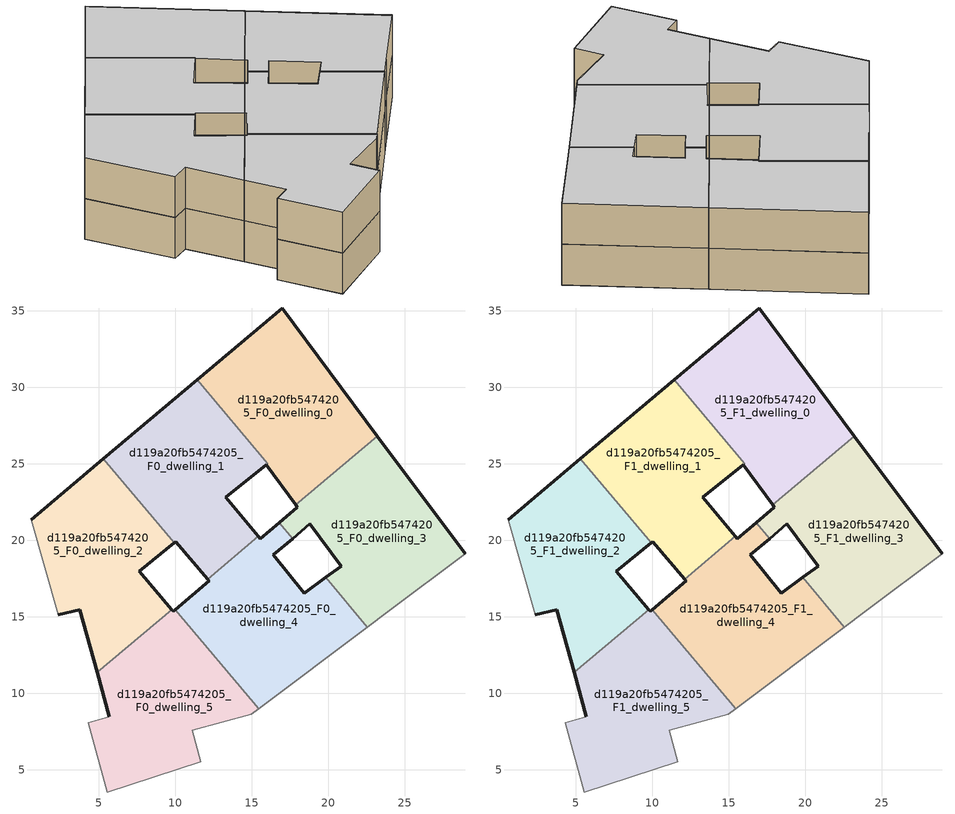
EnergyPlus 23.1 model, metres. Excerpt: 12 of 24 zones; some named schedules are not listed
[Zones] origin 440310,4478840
d119a20fb5474205_F0_dwelling_0
 floor ground (EU_floor_Construction): 23.2,26.82 16.98,35.19 11.42,30.5 16.04,25.02 15.94,24.93 17.86,22.32 z0
 wall outside (EU_wall_Construction): 11.42,30.5 16.98,35.19 23.2,26.82 / 17.86,22.32 15.94,24.93 z0:3; 15.94,24.94,3 15.94,24.93,0 15.94,24.94,0
 wall to d119a20fb5474205_F0_dwelling_1 (EU_wall_Construction): 15.94,24.94 16.04,25.02 11.42,30.5 z0:3
 wall to d119a20fb5474205_F0_dwelling_3 (EU_wall_Construction): 23.2,26.82 17.86,22.32 z0:3
d119a20fb5474205_F0_dwelling_1
 floor ground (EU_floor_Construction): 15.42,20.25 13.3,22.81 15.94,24.94 16.04,25.02 11.42,30.5 5.28,25.32 9.91,19.83 10.01,19.91 12.1,17.46 z0
 wall outside (EU_wall_Construction): 12.1,17.46 10.01,19.91 9.91,19.83 / 5.28,25.32 11.42,30.5 / 15.94,24.93 13.3,22.81 15.42,20.25 z0:3
 wall to d119a20fb5474205_F0_dwelling_4 (EU_wall_Construction): 15.42,20.25 12.1,17.46 z0:3
 wall to d119a20fb5474205_F0_dwelling_2 (EU_wall_Construction): 9.91,19.83 5.28,25.32 z0:3
d119a20fb5474205_F0_dwelling_2
 floor ground (EU_floor_Construction): 9.75,15.48 7.62,17.97 9.91,19.83 5.28,25.32 0.58,21.36 2.32,15.13 3.75,15.47 4.88,11.37 z0
 wall outside (EU_wall_Construction): 9.91,19.83 7.62,17.97 9.75,15.48 / 4.88,11.37 3.75,15.47 2.32,15.13 / 0.58,21.36 5.28,25.32 z0:3
 wall adiabatic (EU_wall_Construction): 2.32,15.13 0.58,21.36 z0:3
 wall to d119a20fb5474205_F0_dwelling_5 (EU_wall_Construction): 9.75,15.48 4.88,11.37 z0:3
d119a20fb5474205_F0_dwelling_3
 floor ground (EU_floor_Construction): 28.94,19.11 23.2,26.82 17.86,22.32 17.98,22.15 16.78,21.16 17.66,20.12 18.79,21.07 20.83,18.32 19.81,17.57 22.54,14.33 23.89,15.35 z0
 wall outside (EU_wall_Construction): 23.2,26.82 28.94,19.11 / 19.81,17.57 20.83,18.32 18.79,21.07 17.66,20.12 / 16.78,21.16 17.98,22.15 17.86,22.32 z0:3
 wall adiabatic (EU_wall_Construction): 28.94,19.11 23.89,15.35 22.54,14.33 z0:3
 wall to d119a20fb5474205_F0_dwelling_4 (EU_wall_Construction): 22.54,14.33 19.81,17.57 / 17.66,20.12 16.78,21.16 z0:3
d119a20fb5474205_F0_dwelling_4
 floor ground (EU_floor_Construction): 22.54,14.33 19.81,17.57 18.43,16.55 16.4,19.07 17.66,20.12 16.78,21.16 15.53,20.12 15.42,20.25 12.1,17.46 12.2,17.35 9.99,15.47 15.46,8.99 z0
 wall outside (EU_wall_Construction): 15.42,20.25 15.53,20.12 16.78,21.16 / 17.66,20.12 16.4,19.07 18.43,16.55 19.81,17.57 / 9.99,15.47 12.2,17.35 12.1,17.46 z0:3
 wall adiabatic (EU_wall_Construction): 22.54,14.33 15.46,8.99 z0:3
 wall to d119a20fb5474205_F0_dwelling_5 (EU_wall_Construction): 15.46,8.99 9.99,15.47 z0:3
d119a20fb5474205_F0_dwelling_5
 floor ground (EU_floor_Construction): 11.66,5.54 11.1,7.6 14.97,8.62 15.46,8.99 9.99,15.47 9.85,15.36 9.75,15.48 4.88,11.37 5.68,8.45 4.3,8.09 5.54,3.55 z0
 wall outside (EU_wall_Construction): 5.68,8.45 4.88,11.37 / 9.75,15.48 9.85,15.36 9.99,15.47 z0:3
 wall adiabatic (EU_wall_Construction): 15.46,8.99 14.97,8.62 11.1,7.6 11.66,5.54 5.54,3.55 4.3,8.09 5.68,8.45 z0:3
d119a20fb5474205_F1_dwelling_0
 floor outside (EU_floor_Construction): 16.04,25.02 11.42,30.5 16.98,35.19 11.42,30.5 z3
 floor to d119a20fb5474205_F0_dwelling_0 (EU_floor_Construction): 23.2,26.82 16.98,35.19 11.42,30.5 16.04,25.02 15.94,24.93 17.86,22.32 z3
 wall outside (EU_wall_Construction): 11.42,30.5 16.98,35.19 23.2,26.82 / 17.86,22.32 15.94,24.93 z3:6; 15.94,24.94,6 15.94,24.93,3 15.94,24.94,3
 wall to d119a20fb5474205_F1_dwelling_1 (EU_wall_Construction): 15.94,24.94 16.04,25.02 11.42,30.5 z3:6
 wall to d119a20fb5474205_F1_dwelling_3 (EU_wall_Construction): 23.2,26.82 17.86,22.32 z3:6
 ceiling to d119a20fb5474205_F2_dwelling_0 (EU_floor_Construction): 16.98,35.19 23.2,26.82 17.86,22.32 15.94,24.93 16.04,25.02 11.42,30.5 z6
d119a20fb5474205_F1_dwelling_1
 floor to d119a20fb5474205_F0_dwelling_1 (EU_floor_Construction): 15.42,20.25 13.3,22.81 15.94,24.94 16.04,25.02 11.42,30.5 5.28,25.32 9.91,19.83 10.01,19.91 12.1,17.46 z3
 wall outside (EU_wall_Construction): 12.1,17.46 10.01,19.91 9.91,19.83 / 5.28,25.32 11.42,30.5 / 15.94,24.93 13.3,22.81 15.42,20.25 z3:6
 wall to d119a20fb5474205_F1_dwelling_4 (EU_wall_Construction): 15.42,20.25 12.1,17.46 z3:6
 wall to d119a20fb5474205_F1_dwelling_2 (EU_wall_Construction): 9.91,19.83 5.28,25.32 z3:6
 ceiling to d119a20fb5474205_F2_dwelling_1 (EU_floor_Construction): 11.42,30.5 16.04,25.02 15.94,24.94 13.3,22.81 15.42,20.25 12.1,17.46 10.01,19.91 9.91,19.83 5.28,25.32 z6
d119a20fb5474205_F1_dwelling_2
 floor to d119a20fb5474205_F0_dwelling_2 (EU_floor_Construction): 9.75,15.48 7.62,17.97 9.91,19.83 5.28,25.32 0.58,21.36 2.32,15.13 3.75,15.47 4.88,11.37 z3
 wall outside (EU_wall_Construction): 9.91,19.83 7.62,17.97 9.75,15.48 / 4.88,11.37 3.75,15.47 2.32,15.13 / 0.58,21.36 5.28,25.32 z3:6
 wall adiabatic (EU_wall_Construction): 2.32,15.13 0.58,21.36 z3:6
 wall to d119a20fb5474205_F1_dwelling_5 (EU_wall_Construction): 9.75,15.48 4.88,11.37 z3:6
 ceiling to d119a20fb5474205_F2_dwelling_2 (EU_floor_Construction): 5.28,25.32 9.91,19.83 7.62,17.97 9.75,15.48 4.88,11.37 3.75,15.47 2.32,15.13 0.58,21.36 z6
d119a20fb5474205_F1_dwelling_3
 floor to d119a20fb5474205_F0_dwelling_3 (EU_floor_Construction): 28.94,19.11 23.2,26.82 17.86,22.32 17.98,22.15 16.78,21.16 17.66,20.12 18.79,21.07 20.83,18.32 19.81,17.57 22.54,14.33 23.89,15.35 z3
 wall outside (EU_wall_Construction): 23.2,26.82 28.94,19.11 / 19.81,17.57 20.83,18.32 18.79,21.07 17.66,20.12 / 16.78,21.16 17.98,22.15 17.86,22.32 z3:6
 wall adiabatic (EU_wall_Construction): 28.94,19.11 23.89,15.35 22.54,14.33 z3:6
 wall to d119a20fb5474205_F1_dwelling_4 (EU_wall_Construction): 22.54,14.33 19.81,17.57 / 17.66,20.12 16.78,21.16 z3:6
 ceiling to d119a20fb5474205_F2_dwelling_3 (EU_floor_Construction): 23.2,26.82 28.94,19.11 23.89,15.35 22.54,14.33 19.81,17.57 20.83,18.32 18.79,21.07 17.66,20.12 16.78,21.16 17.98,22.15 17.86,22.32 z6
d119a20fb5474205_F1_dwelling_4
 floor to d119a20fb5474205_F0_dwelling_4 (EU_floor_Construction): 22.54,14.33 19.81,17.57 18.43,16.55 16.4,19.07 17.66,20.12 16.78,21.16 15.53,20.12 15.42,20.25 12.1,17.46 12.2,17.35 9.99,15.47 15.46,8.99 z3
 wall outside (EU_wall_Construction): 15.42,20.25 15.53,20.12 16.78,21.16 / 17.66,20.12 16.4,19.07 18.43,16.55 19.81,17.57 / 9.99,15.47 12.2,17.35 12.1,17.46 z3:6
 wall adiabatic (EU_wall_Construction): 22.54,14.33 15.46,8.99 z3:6
 wall to d119a20fb5474205_F1_dwelling_5 (EU_wall_Construction): 15.46,8.99 9.99,15.47 z3:6
 ceiling to d119a20fb5474205_F2_dwelling_4 (EU_floor_Construction): 19.81,17.57 22.54,14.33 15.46,8.99 9.99,15.47 12.2,17.35 12.1,17.46 15.42,20.25 15.53,20.12 16.78,21.16 17.66,20.12 16.4,19.07 18.43,16.55 z6
d119a20fb5474205_F1_dwelling_5
 floor to d119a20fb5474205_F0_dwelling_5 (EU_floor_Construction): 11.66,5.54 11.1,7.6 14.97,8.62 15.46,8.99 9.99,15.47 9.85,15.36 9.75,15.48 4.88,11.37 5.68,8.45 4.3,8.09 5.54,3.55 z3
 wall outside (EU_wall_Construction): 5.68,8.45 4.88,11.37 / 9.75,15.48 9.85,15.36 9.99,15.47 z3:6
 wall adiabatic (EU_wall_Construction): 15.46,8.99 14.97,8.62 11.1,7.6 11.66,5.54 5.54,3.55 4.3,8.09 5.68,8.45 z3:6
 ceiling to d119a20fb5474205_F2_dwelling_5 (EU_floor_Construction): 9.99,15.47 15.46,8.99 14.97,8.62 11.1,7.6 11.66,5.54 5.54,3.55 4.3,8.09 5.68,8.45 4.88,11.37 9.75,15.48 9.85,15.36 z6
[Building]
EU S2 Campaign: North Axis=0; Terrain=City; Solar Distribution=FullExterior
[Site:Location]
Madrid: Latitude=40.5; Longitude=-3.5; Time Zone=1; Elevation=609
[SizingPeriod:WeatherFileDays]
AnnualSizingPeriod: Begin Month=1; Begin Day of Month=1; End Month=12; End Day of Month=31; Day of Week for Start Day=Monday; Use Weather File Daylight Saving Period=No; Use Weather File Rain and Snow Indicators=No
[MATERIAL]
EU_InternalMass_Material: Roughness=MediumRough; Thickness=0.1; Conductivity=1; Density=1800; Specific Heat=900; Thermal Absorptance=0.9; Solar Absorptance=0.7; Visible Absorptance=0.7
[MATERIAL:NOMASS] Roughness=MediumRough; Thermal Absorptance=0.9; Solar Absorptance=0.7; Visible Absorptance=0.7
Name | Thermal Resistance
EU_wall_NoMass | 0.609216
EU_floor_NoMass | 0.568163
[CONSTRUCTION]
EU_wall_Construction: EU_wall_NoMass
EU_floor_Construction: EU_floor_NoMass
EU_InternalMass_Construction: EU_InternalMass_Material
[ZONE] Type=1; Multiplier=1; Ceiling Height=autocalculate; Floor Area=autocalculate; Part of Total Floor Area=Yes
Name | Volume
d119a20fb5474205_F0_dwelling_0; d119a20fb5474205_F1_dwelling_0 | 219.724
d119a20fb5474205_F0_dwelling_1; d119a20fb5474205_F1_dwelling_1 | 214.698
d119a20fb5474205_F0_dwelling_2; d119a20fb5474205_F1_dwelling_2 | 217.237
d119a20fb5474205_F0_dwelling_3; d119a20fb5474205_F1_dwelling_3 | 217.222
d119a20fb5474205_F0_dwelling_4; d119a20fb5474205_F1_dwelling_4 | 217.245
d119a20fb5474205_F0_dwelling_5 | 217.215
d119a20fb5474205_F1_dwelling_5 | 217.214
[INTERNALMASS] Construction=EU_InternalMass_Construction
Name | Zone or ZoneList | Surface Area
d119a20fb5474205_F0_dwelling_0_EU_InternalMass | d119a20fb5474205_F0_dwelling_0 | 73.2419
d119a20fb5474205_F0_dwelling_1_EU_InternalMass | d119a20fb5474205_F0_dwelling_1 | 71.5738
d119a20fb5474205_F0_dwelling_2_EU_InternalMass | d119a20fb5474205_F0_dwelling_2 | 72.4121
d119a20fb5474205_F0_dwelling_3_EU_InternalMass | d119a20fb5474205_F0_dwelling_3 | 72.4076
d119a20fb5474205_F0_dwelling_4_EU_InternalMass | d119a20fb5474205_F0_dwelling_4 | 72.4149
d119a20fb5474205_F0_dwelling_5_EU_InternalMass | d119a20fb5474205_F0_dwelling_5 | 72.4049
d119a20fb5474205_F1_dwelling_0_EU_InternalMass | d119a20fb5474205_F1_dwelling_0 | 73.2419
d119a20fb5474205_F1_dwelling_1_EU_InternalMass | d119a20fb5474205_F1_dwelling_1 | 71.5738
d119a20fb5474205_F1_dwelling_2_EU_InternalMass | d119a20fb5474205_F1_dwelling_2 | 72.4121
d119a20fb5474205_F1_dwelling_3_EU_InternalMass | d119a20fb5474205_F1_dwelling_3 | 72.4076
d119a20fb5474205_F1_dwelling_4_EU_InternalMass | d119a20fb5474205_F1_dwelling_4 | 72.4149
d119a20fb5474205_F1_dwelling_5_EU_InternalMass | d119a20fb5474205_F1_dwelling_5 | 72.4049
[OTHEREQUIPMENT] Fuel Type=Electricity; Design Level Calculation Method=Watts/Area; Power per Zone Floor Area=1; Fraction Latent=0; Fraction Radiant=0; Fraction Lost=0; Carbon Dioxide Generation Rate=0; EndUse Subcategory=EU_Step8_InternalGains
Name | Zone or ZoneList or Space or SpaceList | Schedule
EU_Step8_InternalGain_d119a20fb5474205_F0_dwelling_0_f000 | d119a20fb5474205_F0_dwelling_0 | EU_Step8_GainSchedule_d119a20fb5474205_F0_dwelling_0_f000
EU_Step8_InternalGain_d119a20fb5474205_F0_dwelling_1_f000 | d119a20fb5474205_F0_dwelling_1 | EU_Step8_GainSchedule_d119a20fb5474205_F0_dwelling_1_f000
EU_Step8_InternalGain_d119a20fb5474205_F0_dwelling_2_f000 | d119a20fb5474205_F0_dwelling_2 | EU_Step8_GainSchedule_d119a20fb5474205_F0_dwelling_2_f000
EU_Step8_InternalGain_d119a20fb5474205_F0_dwelling_3_f000 | d119a20fb5474205_F0_dwelling_3 | EU_Step8_GainSchedule_d119a20fb5474205_F0_dwelling_3_f000
EU_Step8_InternalGain_d119a20fb5474205_F0_dwelling_4_f000 | d119a20fb5474205_F0_dwelling_4 | EU_Step8_GainSchedule_d119a20fb5474205_F0_dwelling_4_f000
EU_Step8_InternalGain_d119a20fb5474205_F0_dwelling_5_f000 | d119a20fb5474205_F0_dwelling_5 | EU_Step8_GainSchedule_d119a20fb5474205_F0_dwelling_5_f000
EU_Step8_InternalGain_d119a20fb5474205_F1_dwelling_0_f000 | d119a20fb5474205_F1_dwelling_0 | EU_Step8_GainSchedule_d119a20fb5474205_F1_dwelling_0_f000
EU_Step8_InternalGain_d119a20fb5474205_F1_dwelling_1_f000 | d119a20fb5474205_F1_dwelling_1 | EU_Step8_GainSchedule_d119a20fb5474205_F1_dwelling_1_f000
EU_Step8_InternalGain_d119a20fb5474205_F1_dwelling_2_f000 | d119a20fb5474205_F1_dwelling_2 | EU_Step8_GainSchedule_d119a20fb5474205_F1_dwelling_2_f000
EU_Step8_InternalGain_d119a20fb5474205_F1_dwelling_3_f000 | d119a20fb5474205_F1_dwelling_3 | EU_Step8_GainSchedule_d119a20fb5474205_F1_dwelling_3_f000
EU_Step8_InternalGain_d119a20fb5474205_F1_dwelling_4_f000 | d119a20fb5474205_F1_dwelling_4 | EU_Step8_GainSchedule_d119a20fb5474205_F1_dwelling_4_f000
EU_Step8_InternalGain_d119a20fb5474205_F1_dwelling_5_f000 | d119a20fb5474205_F1_dwelling_5 | EU_Step8_GainSchedule_d119a20fb5474205_F1_dwelling_5_f000
[ZONEVENTILATION:DESIGNFLOWRATE] Schedule=EU_AlwaysOn; Design Flow Rate Calculation Method=AirChanges/Hour; Air Changes per Hour=0.752966; Ventilation Type=Natural; Fan Pressure Rise=0; Fan Total Efficiency=1; Constant Term Coefficient=1; Temperature Term Coefficient=0; Velocity Term Coefficient=0; Velocity Squared Term Coefficient=0; Minimum Indoor Temperature=-100; Maximum Indoor Temperature=100; Delta Temperature=-100; Minimum Outdoor Temperature=-100; Maximum Outdoor Temperature=100; Maximum Wind Speed=40
Name | Zone or ZoneList or Space or SpaceList
EU_ConstantAir_d119a20fb5474205_F0_dwelling_0 | d119a20fb5474205_F0_dwelling_0
EU_ConstantAir_d119a20fb5474205_F0_dwelling_1 | d119a20fb5474205_F0_dwelling_1
EU_ConstantAir_d119a20fb5474205_F0_dwelling_2 | d119a20fb5474205_F0_dwelling_2
EU_ConstantAir_d119a20fb5474205_F0_dwelling_3 | d119a20fb5474205_F0_dwelling_3
EU_ConstantAir_d119a20fb5474205_F0_dwelling_4 | d119a20fb5474205_F0_dwelling_4
EU_ConstantAir_d119a20fb5474205_F0_dwelling_5 | d119a20fb5474205_F0_dwelling_5
EU_ConstantAir_d119a20fb5474205_F1_dwelling_0 | d119a20fb5474205_F1_dwelling_0
EU_ConstantAir_d119a20fb5474205_F1_dwelling_1 | d119a20fb5474205_F1_dwelling_1
EU_ConstantAir_d119a20fb5474205_F1_dwelling_2 | d119a20fb5474205_F1_dwelling_2
EU_ConstantAir_d119a20fb5474205_F1_dwelling_3 | d119a20fb5474205_F1_dwelling_3
EU_ConstantAir_d119a20fb5474205_F1_dwelling_4 | d119a20fb5474205_F1_dwelling_4
EU_ConstantAir_d119a20fb5474205_F1_dwelling_5 | d119a20fb5474205_F1_dwelling_5
[HVACTEMPLATE:THERMOSTAT] Constant Heating Setpoint=20; Constant Cooling Setpoint=50
EU_HeatOnly_d119a20fb5474205_F0_dwelling_0; EU_HeatOnly_d119a20fb5474205_F0_dwelling_1; EU_HeatOnly_d119a20fb5474205_F0_dwelling_2; EU_HeatOnly_d119a20fb5474205_F0_dwelling_3; EU_HeatOnly_d119a20fb5474205_F0_dwelling_4; EU_HeatOnly_d119a20fb5474205_F0_dwelling_5; EU_HeatOnly_d119a20fb5474205_F1_dwelling_0; EU_HeatOnly_d119a20fb5474205_F1_dwelling_1; EU_HeatOnly_d119a20fb5474205_F1_dwelling_2; EU_HeatOnly_d119a20fb5474205_F1_dwelling_3; EU_HeatOnly_d119a20fb5474205_F1_dwelling_4; EU_HeatOnly_d119a20fb5474205_F1_dwelling_5; EU_HeatOnly_d119a20fb5474205_F2_dwelling_0; EU_HeatOnly_d119a20fb5474205_F2_dwelling_1; EU_HeatOnly_d119a20fb5474205_F2_dwelling_2; EU_HeatOnly_d119a20fb5474205_F2_dwelling_3; EU_HeatOnly_d119a20fb5474205_F2_dwelling_4; EU_HeatOnly_d119a20fb5474205_F2_dwelling_5; EU_HeatOnly_d119a20fb5474205_F3_dwelling_0; EU_HeatOnly_d119a20fb5474205_F3_dwelling_1; EU_HeatOnly_d119a20fb5474205_F3_dwelling_2; EU_HeatOnly_d119a20fb5474205_F3_dwelling_3; EU_HeatOnly_d119a20fb5474205_F3_dwelling_4; EU_HeatOnly_d119a20fb5474205_F3_dwelling_5
[HVACTEMPLATE:ZONE:IDEALLOADSAIRSYSTEM] System Availability Schedule=EU_AlwaysOn; Maximum Heating Supply Air Temperature=50; Minimum Cooling Supply Air Temperature=13; Maximum Heating Supply Air Humidity Ratio=0.0156; Minimum Cooling Supply Air Humidity Ratio=0.0077; Heating Limit=NoLimit; Cooling Limit=NoLimit; Heating Availability Schedule=EU_AlwaysOn; Cooling Availability Schedule=EU_CoolingOff; Dehumidification Control Type=ConstantSensibleHeatRatio; Cooling Sensible Heat Ratio=0.7; Dehumidification Setpoint=60; Humidification Control Type=None; Humidification Setpoint=30; Outdoor Air Method=None; Outdoor Air Flow Rate per Person=0.00944; Outdoor Air Flow Rate per Zone Floor Area=0; Outdoor Air Flow Rate per Zone=0; Demand Controlled Ventilation Type=None; Outdoor Air Economizer Type=NoEconomizer; Heat Recovery Type=None; Sensible Heat Recovery Effectiveness=0.7; Latent Heat Recovery Effectiveness=0.65
Name | Template Thermostat
d119a20fb5474205_F0_dwelling_0 | EU_HeatOnly_d119a20fb5474205_F0_dwelling_0
d119a20fb5474205_F0_dwelling_1 | EU_HeatOnly_d119a20fb5474205_F0_dwelling_1
d119a20fb5474205_F0_dwelling_2 | EU_HeatOnly_d119a20fb5474205_F0_dwelling_2
d119a20fb5474205_F0_dwelling_3 | EU_HeatOnly_d119a20fb5474205_F0_dwelling_3
d119a20fb5474205_F0_dwelling_4 | EU_HeatOnly_d119a20fb5474205_F0_dwelling_4
d119a20fb5474205_F0_dwelling_5 | EU_HeatOnly_d119a20fb5474205_F0_dwelling_5
d119a20fb5474205_F1_dwelling_0 | EU_HeatOnly_d119a20fb5474205_F1_dwelling_0
d119a20fb5474205_F1_dwelling_1 | EU_HeatOnly_d119a20fb5474205_F1_dwelling_1
d119a20fb5474205_F1_dwelling_2 | EU_HeatOnly_d119a20fb5474205_F1_dwelling_2
d119a20fb5474205_F1_dwelling_3 | EU_HeatOnly_d119a20fb5474205_F1_dwelling_3
d119a20fb5474205_F1_dwelling_4 | EU_HeatOnly_d119a20fb5474205_F1_dwelling_4
d119a20fb5474205_F1_dwelling_5 | EU_HeatOnly_d119a20fb5474205_F1_dwelling_5
[SIZING:ZONE] Zone Cooling Design Supply Air Temperature Input Method=SupplyAirTemperature; Zone Cooling Design Supply Air Temperature=13; Zone Heating Design Supply Air Temperature Input Method=SupplyAirTemperature; Zone Heating Design Supply Air Temperature=50; Zone Cooling Design Supply Air Humidity Ratio=0.008; Zone Heating Design Supply Air Humidity Ratio=0.008; Cooling Design Air Flow Method=DesignDay; Cooling Design Air Flow Rate=0; Cooling Minimum Air Flow per Zone Floor Area=0.000762; Cooling Minimum Air Flow=0; Cooling Minimum Air Flow Fraction=0.2; Heating Design Air Flow Method=DesignDay; Heating Design Air Flow Rate=0; Heating Maximum Air Flow per Zone Floor Area=0.002032; Heating Maximum Air Flow=0.141576; Heating Maximum Air Flow Fraction=0.3; Account for Dedicated Outdoor Air System=No; Dedicated Outdoor Air System Control Strategy=NeutralSupplyAir; Dedicated Outdoor Air Low Setpoint Temperature for Design=autosize; Dedicated Outdoor Air High Setpoint Temperature for Design=autosize; Zone Load Sizing Method=Sensible Load Only No Latent Load; Zone Latent Cooling Design Supply Air Humidity Ratio Input Method=HumidityRatioDifference; Zone Cooling Design Supply Air Humidity Ratio Difference=0.005; Zone Latent Heating Design Supply Air Humidity Ratio Input Method=HumidityRatioDifference; Zone Humidification Design Supply Air Humidity Ratio Difference=0.005
d119a20fb5474205_F0_dwelling_0; d119a20fb5474205_F0_dwelling_1; d119a20fb5474205_F0_dwelling_2; d119a20fb5474205_F0_dwelling_3; d119a20fb5474205_F0_dwelling_4; d119a20fb5474205_F0_dwelling_5; d119a20fb5474205_F1_dwelling_0; d119a20fb5474205_F1_dwelling_1; d119a20fb5474205_F1_dwelling_2; d119a20fb5474205_F1_dwelling_3; d119a20fb5474205_F1_dwelling_4; d119a20fb5474205_F1_dwelling_5
[SCHEDULE:FILE] Column Number=1; Rows to Skip at Top=0; Number of Hours of Data=8760; Column Separator=Comma; Interpolate to Timestep=No; Minutes per Item=60; Adjust Schedule for Daylight Savings=Yes
Name | File
EU_Step8_GainSchedule_d119a20fb5474205_F0_dwelling_0_f000 | ../../schedules/d119a20fb5474205/d119a20fb5474205_F0_dwelling_0_f000_gain.csv
EU_Step8_GainSchedule_d119a20fb5474205_F0_dwelling_1_f000 | ../../schedules/d119a20fb5474205/d119a20fb5474205_F0_dwelling_1_f000_gain.csv
EU_Step8_GainSchedule_d119a20fb5474205_F0_dwelling_2_f000 | ../../schedules/d119a20fb5474205/d119a20fb5474205_F0_dwelling_2_f000_gain.csv
EU_Step8_GainSchedule_d119a20fb5474205_F0_dwelling_3_f000 | ../../schedules/d119a20fb5474205/d119a20fb5474205_F0_dwelling_3_f000_gain.csv
EU_Step8_GainSchedule_d119a20fb5474205_F0_dwelling_4_f000 | ../../schedules/d119a20fb5474205/d119a20fb5474205_F0_dwelling_4_f000_gain.csv
EU_Step8_GainSchedule_d119a20fb5474205_F0_dwelling_5_f000 | ../../schedules/d119a20fb5474205/d119a20fb5474205_F0_dwelling_5_f000_gain.csv
EU_Step8_GainSchedule_d119a20fb5474205_F1_dwelling_0_f000 | ../../schedules/d119a20fb5474205/d119a20fb5474205_F1_dwelling_0_f000_gain.csv
EU_Step8_GainSchedule_d119a20fb5474205_F1_dwelling_1_f000 | ../../schedules/d119a20fb5474205/d119a20fb5474205_F1_dwelling_1_f000_gain.csv
